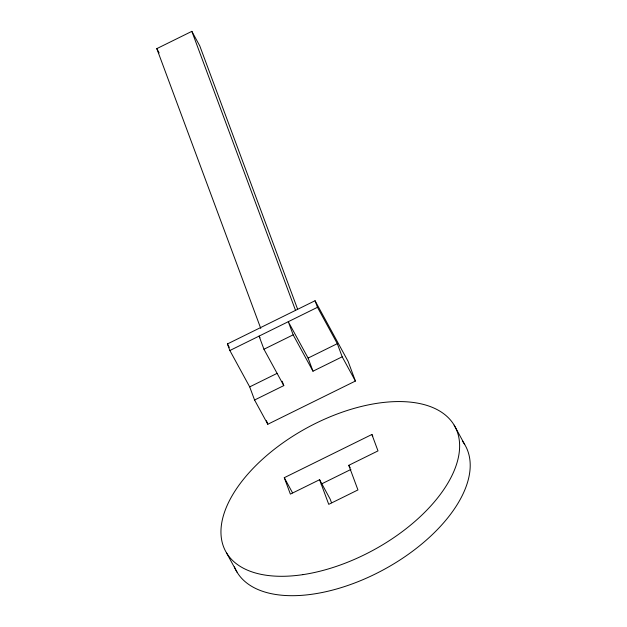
<?xml version="1.0" encoding="UTF-8"?>
<svg xmlns="http://www.w3.org/2000/svg" width="627" height="627" viewBox="0 0 627 627"><rect width="100%" height="100%" fill="white"/><g stroke="black" fill="none" stroke-linecap="round" stroke-linejoin="round"><path stroke-width="0.94" d="M260.761 328.423L156.797 48.632L191.846 31.35L199.778 45.896L297.606 309.174M227.429 343.949L315.044 300.733L348.087 361.348L355.407 381.051L267.792 424.26L254.578 400.018L249.695 386.883L229.866 350.517L227.429 343.949L229.286 347.358M229.866 350.517L317.481 307.301L315.044 300.733M254.578 400.018L283.78 385.613L263.951 349.247L293.162 334.842L288.279 321.706L308.108 358.072L312.983 371.208L342.193 356.802L337.31 343.667L317.481 307.301M249.695 386.883L277.181 373.324M308.108 358.072L337.31 343.667M331.518 502.76L330.163 499.108L319.59 479.71L290.379 494.115L284.282 477.696L371.897 434.487L372.814 436.173M319.59 479.71L328.736 504.343L357.946 489.938L348.792 465.312L377.995 450.907L371.897 434.487M321.142 484.13L350.932 469.435M454.152 425.161L464.732 444.551M342.193 356.802L355.407 381.051M156.797 48.632L159.133 52.911M293.162 334.842L312.983 371.208M348.792 465.312L350.172 467.836M259.993 337.804L259.076 336.111L263.951 349.247M284.282 477.696L292.558 492.877M226.425 552.708L236.998 572.098M191.846 31.35L295.466 310.224M282.158 381.232L283.78 385.613M266.467 420.678L267.792 424.26M462.326 441.008A130.526 69.558 -28.6 0 1 385.307 568.767A130.526 69.558 -28.6 0 1 234.404 566.855M303.021 574.622A130.526 69.558 -28.6 0 0 457.107 431.321A130.526 69.558 -28.6 0 0 260.746 460.853A130.526 69.558 -28.6 0 0 303.021 574.622"/></g></svg>
